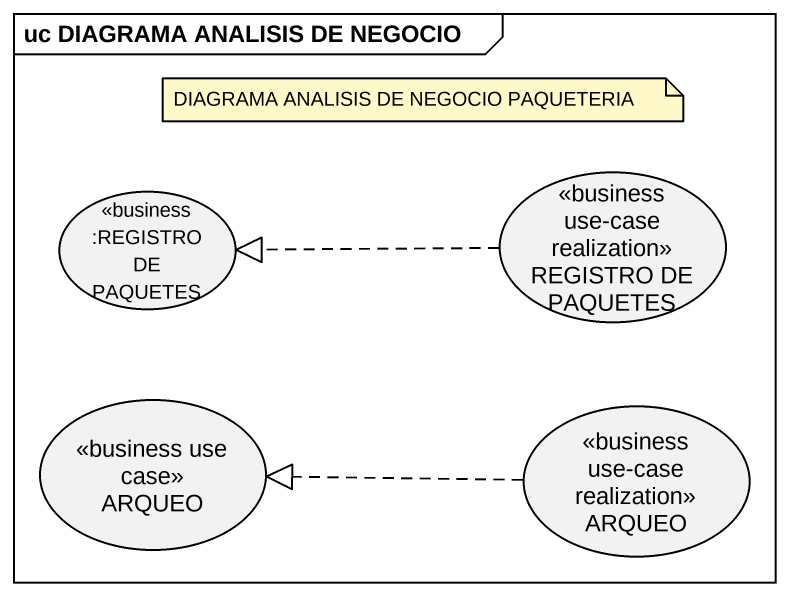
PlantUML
@startuml
mainframe uc DIAGRAMA ANALISIS DE NEGOCIO
usecase ":REGISTRO DE PAQUETES" as REGISTRO_DE_PAQUETES <<business use case>>
usecase "REGISTRO DE PAQUETES" as REGISTRO_DE_PAQUETES_2 <<business use-case realization>>
usecase ARQUEO <<business use case>>
usecase "ARQUEO" as ARQUEO_2 <<business use-case realization>>
REGISTRO_DE_PAQUETES_2 .left.|> REGISTRO_DE_PAQUETES
ARQUEO_2 .left.|> ARQUEO
note as N1
  DIAGRAMA ANALISIS DE NEGOCIO PAQUETERIA
end note
@enduml
